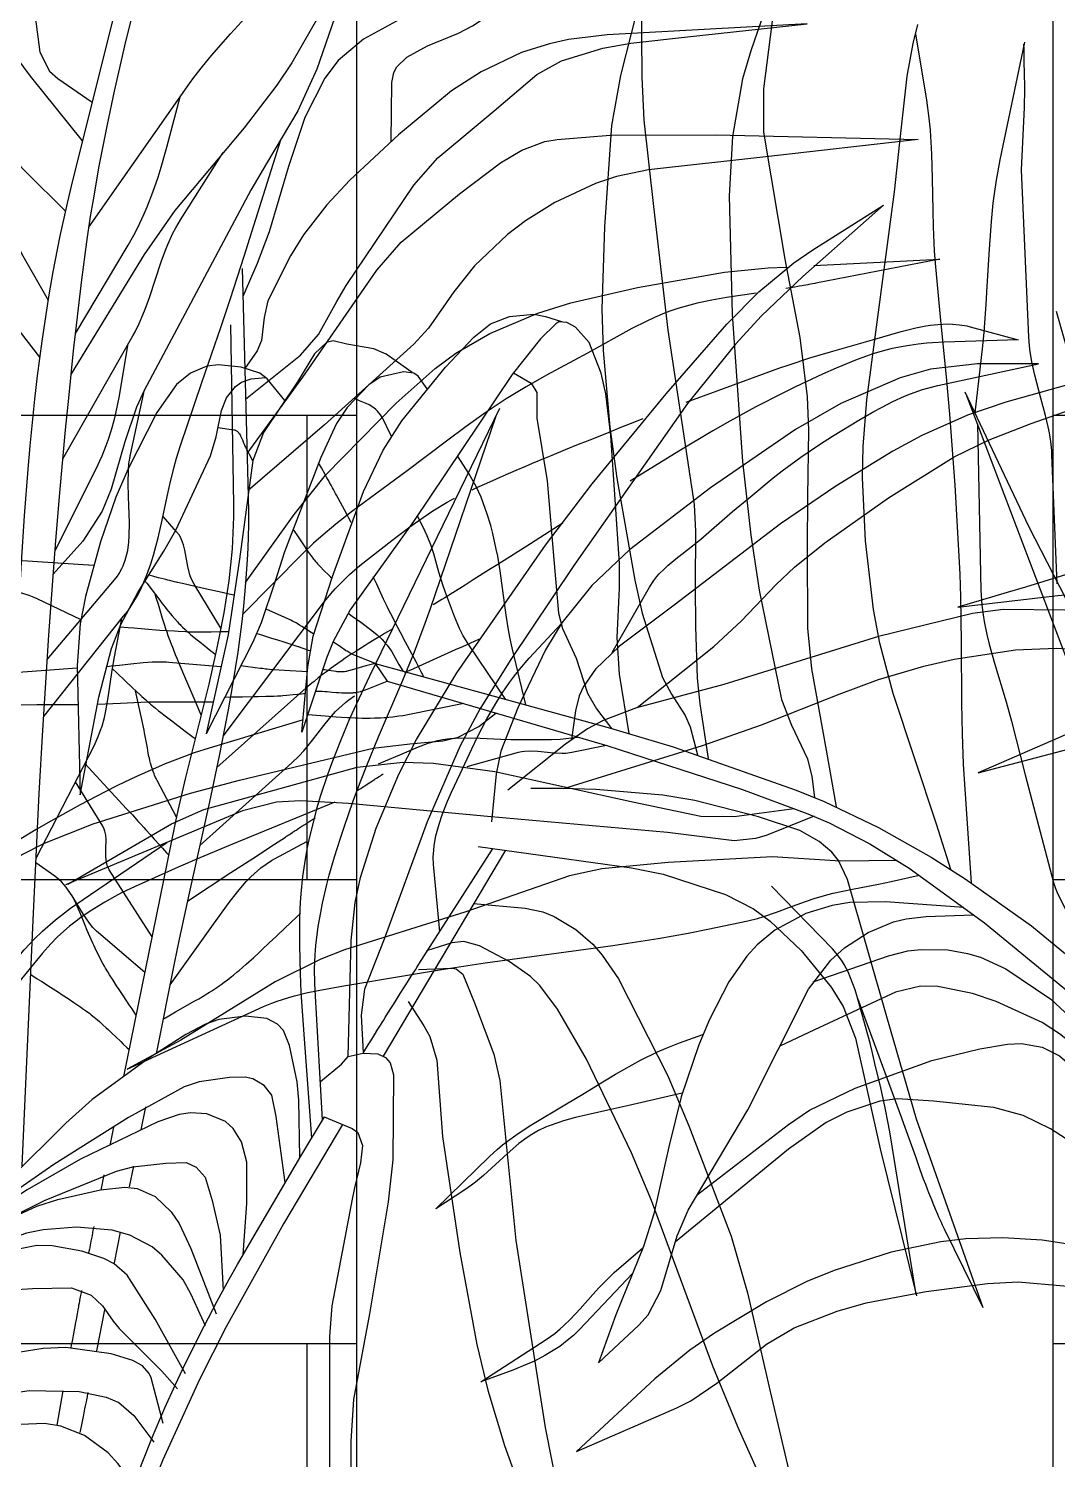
# Model space of a CAD drawing. Header units: metres. Extents: x -28 to 260, y 30 to 125.
# Drawn here: x 237.61 to 238.053, y 113.95 to 114.567 of the extents above; entities that cross this region are included whole.
import ezdxf

# ---------------------------------------------------------------- set-up
doc = ezdxf.new("R2010")
doc.units = ezdxf.units.M
doc.header["$LTSCALE"] = 0.01
doc.header["$MEASUREMENT"] = 0
for name, color, linetype in [('0.1', 2, 'Continuous'), ('0.10', 2, 'Continuous'), ('0.45', 4, 'Continuous')]:
    doc.layers.add(name, color=color, linetype=linetype)

# ---------------------------------------------------------------- blocks, each defined once
blk = doc.blocks.new('palmita')
at = {"color": 1, "linetype": 'Continuous'}
blk.add_line((612.41, 1177.99), (607.34, 1170.36), dxfattribs=at)
for points in [[(136.06, 1726.6), (123.33, 1674.55), (115.14, 1647.1), (102.12, 1611.11), (95.91, 1593.02), (74.37, 1522.3), (63.6, 1472.21), (59.56, 1441.4), (55.33, 1433.12), (51.84, 1429.97), (36.95, 1419.86)], [(-184.16, 1678.38), (-126.38, 1602.75), (-120.87, 1594.57), (-112.3, 1576.82), (-99.49, 1538.78), (-92.11, 1520.24), (-64.56, 1463.99), (-49.02, 1436.75), (-42.6, 1427.09), (-28.39, 1408.77), (1.42, 1373.2), (14.63, 1354.25), (46.07, 1302.71)], [(41.14, 1403.09), (63.6, 1431.06), (94.93, 1473.29), (97.36, 1477.55), (100.61, 1486.83), (105.03, 1506.39), (108.64, 1515.53), (138.02, 1562.67), (145.31, 1578.17), (154.76, 1599.03), (160.54, 1608.84), (198.74, 1665.22)], [(195.53, 1606.06), (179.15, 1577.5), (153.69, 1527.41), (131.16, 1496.96), (124.74, 1482.82), (117.72, 1463.18), (113.54, 1453.74), (105.1, 1440.65), (92.85, 1423.66), (88.08, 1414.46), (78.28, 1381.06), (71.68, 1363.11), (67.51, 1354.54), (56.03, 1334.46)], [(38.4, 1365.99), (-4.95, 1427.91), (-6.73, 1430.39), (-10.46, 1435.25), (-14.38, 1439.98), (-22.56, 1449.2), (-33.65, 1461.35), (-39.02, 1467.53), (-44.13, 1473.87), (-46.55, 1477.12), (-49.6, 1481.57), (-51.04, 1483.84), (-53.09, 1487.33), (-55.88, 1492.74), (-90.03, 1565.34)], [(2.64, 1557.53), (46, 1383.59), (47.77, 1376.26), (51.02, 1361.52), (53.91, 1346.71), (55.64, 1336.8), (56.72, 1330.17), (58.69, 1316.89), (60.65, 1301.9), (61.81, 1291.88), (63.85, 1271.8), (64.73, 1261.74), (66.3, 1241.6), (67.63, 1221.44), (69.92, 1181.17), (73.56, 1111.88), (75.28, 1077.23), (77.68, 1025.26), (79.78, 973.27), (80.7, 947.27)], [(67.15, 961.45), (62.44, 1067.36), (60.72, 1103.75), (59.78, 1121.94), (58.26, 1149.22), (55.67, 1190.12), (53.71, 1217.37), (52.65, 1230.99), (50.95, 1251.42), (48.48, 1278.64), (47.14, 1292.25), (45.01, 1312.66), (41.51, 1343.26), (39.34, 1359.62), (37.69, 1370.5), (36.51, 1377.74), (33.96, 1392.18), (31.88, 1402.98), (30.43, 1410.16), (27.38, 1424.5), (22.45, 1445.94), (18.97, 1460.18)], [(-233.55, 1500.57), (-187.65, 1491.18), (-170.79, 1486.38), (-138.01, 1473.33), (-98.88, 1457.26), (-79.93, 1447.02), (-69.02, 1437.8), (-63.26, 1430.23), (-54.64, 1413.2), (-47.58, 1392.17), (-39.21, 1363.98), (-34.03, 1350.25), (-27.95, 1336.12)], [(-91.78, 1402.9), (-92.11, 1428.23), (-92.95, 1432.54), (-94.29, 1435.02), (-98.49, 1439.18), (-107.4, 1444.04), (-120.82, 1449.58), (-126.77, 1452.66), (-156.66, 1472.4), (-172.67, 1479.9), (-233.55, 1500.57)], [(-82.8, 1500.61), (-59.79, 1434), (-51.64, 1416.07), (-38.01, 1393.38), (-31.39, 1381.94), (14.63, 1295.51), (17.9, 1288.43), (22.89, 1273.41), (28.87, 1253.11), (32.74, 1243.52), (41.07, 1230.68), (53.78, 1216.39)], [(413.69, 1116.1), (418.11, 1140.55), (424.36, 1175.64), (426.06, 1193.11), (426.23, 1228.26), (426.1, 1249.78), (425.71, 1278.46), (426.23, 1292.8), (429.43, 1318.38), (435.88, 1352.22), (438.73, 1369.23), (445, 1406.83), (444.97, 1425.62), (438.42, 1477.32)], [(438.1, 1478.24), (450.6, 1441.91), (454.17, 1429.82), (458.53, 1404.97), (460.03, 1379.53), (458.72, 1328.51), (454.24, 1265.01), (450.6, 1233.28), (447.07, 1209.49), (437.48, 1162.48), (433.16, 1151.34), (426.28, 1136.89), (424.36, 1129.27), (423.24, 1120.2)], [(497.44, 1468.22), (506.81, 1431.26), (510.69, 1409.8), (513.68, 1366.1), (514.77, 1330.59), (514.31, 1312.84), (511.44, 1279.71), (508.4, 1257.73), (500.57, 1213.85), (497.38, 1199.63), (488.7, 1171.88), (484.82, 1164.7), (478.86, 1155.55), (476.83, 1150.58), (473.55, 1138.53)], [(468.87, 1136.95), (472.46, 1160.6), (473.59, 1171.62), (474.33, 1193.81), (474.43, 1211.35), (474.31, 1234.76), (474.96, 1246.43), (486.2, 1321.62), (492.45, 1374.87), (496.53, 1412), (497.44, 1430.63), (497.74, 1467.04)], [(-29.1, 1291.89), (-52.77, 1310.79), (-60.55, 1319.69), (-68.36, 1333.9), (-72.44, 1340.85), (-101.48, 1384.07), (-111.84, 1395.78), (-136.13, 1416.02), (-154.58, 1431.7), (-165.17, 1437.62), (-183.01, 1443.04), (-195.1, 1445.18), (-219.5, 1447.96), (-271.02, 1453.6)], [(-271.02, 1453.6), (-184.84, 1448.9), (-168.23, 1446.88), (-160.05, 1445.02), (-147.99, 1441.17), (-130.51, 1432.93), (-117.8, 1424.66), (-94.92, 1405.68), (-73.93, 1386.15), (-64.01, 1375.62), (-54.07, 1362.71), (-48.4, 1353.54), (-38.72, 1334.28), (-37.09, 1327.02), (-35.97, 1317.05), (-34.03, 1312.67), (-28.76, 1305.11)], [(379.69, 1449.22), (375.01, 1420.67), (373.96, 1412.94), (373.45, 1407.77), (372.81, 1397.39), (372.5, 1386.97), (372.27, 1373.05), (372.11, 1366.1), (371.65, 1355.69), (371.27, 1350.5), (369.2, 1328.78), (366.29, 1299.83), (365.02, 1285.34), (362.79, 1254.73), (361.85, 1239.41), (360.65, 1216.42), (360.29, 1206.61), (360, 1186.97), (359.88, 1160.78), (359.66, 1147.69), (359.16, 1134.62), (358.77, 1128.08), (355.74, 1083.45)], [(364.47, 1089.19), (370.64, 1108.66), (389.38, 1165.05), (395.11, 1186.64), (397.84, 1201.27), (401.25, 1230.83), (402.49, 1257.87), (402.29, 1271.41), (400.62, 1291.61), (388.76, 1381.2), (386.49, 1402.58), (383.28, 1431.05), (380.64, 1445.1), (378.76, 1453.25)], [(334.04, 1390.66), (332.79, 1417.54), (332.74, 1418.54), (332.68, 1420.56), (332.64, 1422.58), (332.63, 1423.92), (332.64, 1426.61), (332.65, 1427.96), (332.69, 1430.65), (332.89, 1438.72), (332.96, 1442.76), (332.99, 1444.78)], [(332.79, 1445.73), (343.41, 1394.98), (345.01, 1386.19), (345.86, 1380.29), (346.34, 1376.35), (347.13, 1368.44), (348.01, 1356.53), (348.91, 1340.6), (349.39, 1332.64), (350.3, 1320.72), (350.9, 1314.79), (354.12, 1285.96)], [(44.2, 1320.11), (21.49, 1358.17), (19, 1362.56), (17.45, 1365.55), (14.58, 1371.65), (13.26, 1374.75), (10.82, 1381.06), (8.62, 1387.45), (7.28, 1391.75), (4.84, 1400.41), (-0.9, 1422.12)], [(88.3, 1414.99), (86.62, 1413.12), (83.29, 1409.35), (81.09, 1406.82), (78.14, 1403.46), (76.67, 1401.78), (74.44, 1399.27), (73.32, 1398.02), (71.06, 1395.55), (69.92, 1394.32), (68.19, 1392.5), (66.44, 1390.69), (65.55, 1389.8), (48.57, 1372.8)], [(-29.71, 1268.47), (-53.7, 1301.39), (-85.55, 1347.43), (-96.1, 1359.52), (-121.15, 1380.31), (-138.82, 1393.66), (-148.13, 1399.11), (-158.05, 1402.82), (-163.3, 1403.8), (-186.09, 1405.62), (-231.68, 1405.68), (-318.79, 1403.8)], [(-318.79, 1403.8), (-253.22, 1396.29), (-202.64, 1390.65), (-188.79, 1387.83), (-179.82, 1384.78), (-162.36, 1376.56), (-149.7, 1368.7), (-141.94, 1362.77), (-127.7, 1349.31), (-118.84, 1338.02), (-107.85, 1322.47), (-101.48, 1315.49), (-63.07, 1280.72), (-30.12, 1252.53)], [(57.91, 1155.07), (23.45, 1198.27), (21.72, 1200.55), (20.64, 1202.11), (18.63, 1205.32), (17.7, 1206.96), (15.98, 1210.32), (14.43, 1213.77), (13.48, 1216.12), (11.76, 1220.91), (10.61, 1224.58), (8.59, 1232.07), (6.83, 1239.7), (4.64, 1249.96), (3.52, 1255.08), (1.69, 1262.68), (0.67, 1266.42), (-1.04, 1271.94), (-10.29, 1299.08), (-18.52, 1323.19), (-22.56, 1335.28), (-28.45, 1353.46), (-44.26, 1403.53)], [(49.64, 1266.2), (19.53, 1319.08), (18.56, 1320.84), (16.79, 1324.43), (15.19, 1328.11), (14.2, 1330.6), (12.37, 1335.65), (7.28, 1351), (5.43, 1356.03), (4.42, 1358.51), (2.22, 1363.36), (0.99, 1365.73), (-1.04, 1369.18), (-19.39, 1398.16)], [(318.66, 1212.26), (320.92, 1267.86), (321.03, 1269.77), (321.42, 1273.57), (322.02, 1277.35), (322.5, 1279.85), (323.66, 1284.84), (325.64, 1292.3), (328.3, 1302.25), (329.43, 1307.24), (330.31, 1312.27), (330.63, 1314.79), (330.91, 1318.61), (334.04, 1390.66)], [(-73.19, 1008.65), (-74.61, 1058.5), (-76.27, 1074.88), (-78.55, 1085.65), (-85.26, 1106.92), (-95.15, 1130.25), (-102.73, 1145.12), (-120.04, 1173.86), (-158.24, 1228.86), (-178.36, 1255.36), (-210.21, 1294.2), (-236.33, 1324.16), (-250.23, 1338.12), (-265.29, 1350.63), (-273.39, 1356.15), (-303.92, 1375.38)], [(-303.92, 1375.38), (-269.13, 1344.76), (-251.31, 1327.71), (-240.15, 1315.59), (-219.44, 1289.93), (-170.45, 1220.14), (-143.05, 1179.16), (-129.98, 1158.19), (-121.46, 1142.51), (-107.26, 1109.77), (-88.81, 1059.21), (-80.32, 1037.61), (-78.87, 1026.46), (-79.76, 1010.13)], [(59.63, 1309.95), (81.22, 1337.84), (81.56, 1338.27), (82.24, 1339.1), (82.95, 1339.92), (83.43, 1340.45), (84.41, 1341.5), (85.92, 1343.06), (87.92, 1345.13), (88.91, 1346.19), (89.87, 1347.26), (90.33, 1347.81), (91.02, 1348.65), (97.93, 1357.41)], [(-273.82, 1349.37), (-328.16, 1352.13)], [(-328.16, 1352.13), (-274.77, 1341.79), (-274.29, 1341.7), (-273.33, 1341.52), (-272.36, 1341.34), (-271.72, 1341.22), (-271.29, 1341.15), (-270.44, 1340.99), (-269.48, 1340.83), (-268.83, 1340.71), (-267.55, 1340.49), (-266.9, 1340.38), (-265.62, 1340.17), (-261.76, 1339.53)], [(-29.09, 1212.8), (-49.96, 1242.2), (-63.46, 1259.08), (-93.98, 1290.12), (-110.69, 1305.04), (-119.65, 1311.66), (-134.26, 1320.18), (-155.01, 1328.85), (-169.12, 1333.3), (-197.96, 1339.91), (-235.33, 1346.53), (-254.16, 1348.37), (-261.74, 1348.75)], [(-27.64, 1348.08), (-30.18, 1250.19), (-30.28, 1242.67), (-30.26, 1237.66), (-29.99, 1227.65), (-29.75, 1222.65), (-29.08, 1212.66), (-28.16, 1202.69), (-27.42, 1196.05), (-25.68, 1182.78), (-23.33, 1167.88), (-21.58, 1157.96), (-17.72, 1138.15), (-13.51, 1118.38), (-4.73, 1078.9), (-0.5, 1059.19), (1.51, 1049.34), (9.38, 1009.78)], [(-249.02, 1337.56), (-236.27, 1335.58), (-229.92, 1334.47), (-223.59, 1333.15), (-220.44, 1332.4), (-215.23, 1330.89), (-211.84, 1329.71), (-209.6, 1328.85), (-205.18, 1326.99), (-201.91, 1325.47), (-195.46, 1322.22), (-176.41, 1311.73), (-158.64, 1302.16), (-149.87, 1297.21), (-141.28, 1291.96), (-137.07, 1289.18), (-132.7, 1286.17), (-124.07, 1280.03), (-115.55, 1273.77), (-98.67, 1260.99), (-88.4, 1253.37), (-74.67, 1243.25), (-67.95, 1238.01), (-61.44, 1232.56), (-58.29, 1229.72), (-53.7, 1225.29), (-27.77, 1199.06)], [(319.05, 1329.82), (291.56, 1232.71), (289.75, 1226.66), (288.45, 1222.66), (285.66, 1214.72), (281.12, 1202.92), (271.57, 1179.46), (262.43, 1155.84), (259.13, 1148.09), (257.35, 1144.29), (254.82, 1139.31), (253.47, 1136.88), (251.34, 1133.29), (247.84, 1128.08), (237.44, 1113.76)], [(643.99, 1148.32), (641.49, 1176.51), (639.13, 1189.67), (630.87, 1215.36), (617.52, 1252.12), (609, 1269.86), (601.03, 1282.49), (582.14, 1305.58), (569.9, 1318.55), (562.78, 1324.37), (554.66, 1327.5), (544.15, 1328.4), (539.04, 1327.5), (532.16, 1325.3)], [(-197.74, 1159), (-230.79, 1185.25), (-242.72, 1196.25), (-257.67, 1212), (-265.58, 1219.43), (-278.62, 1229.98), (-306.05, 1249.34), (-334.36, 1267.02), (-349.36, 1274.26), (-367.43, 1281.4), (-404.02, 1294.2), (-452.3, 1309.87), (-479.1, 1319.08), (-492.77, 1322.68), (-506.96, 1325.53)], [(-506.96, 1325.53), (-477.86, 1324.82), (-472.61, 1324.33), (-462.42, 1321.63), (-442.54, 1313.27), (-432.42, 1309.87), (-389.82, 1299.9), (-356.54, 1290.57), (-340.13, 1284.94), (-320.45, 1276.25), (-307.86, 1269.41), (-283.33, 1254.32), (-259.46, 1238.15), (-213.76, 1203.05), (-190.16, 1185.39), (-179.81, 1175.51), (-174.67, 1168.08), (-172.83, 1164.03), (-171.16, 1157.48), (-169.48, 1145.22)], [(-218.88, 1290.53), (-232.18, 1295.46), (-258.84, 1305.15), (-263.25, 1306.7), (-272.12, 1309.6), (-281.06, 1312.28), (-299.12, 1317.37), (-311.55, 1320.94), (-317.86, 1322.53), (-322.07, 1323.37), (-324.18, 1323.7), (-327.33, 1324.06), (-331.5, 1324.25), (-333.58, 1324.2), (-336.68, 1323.92), (-339.75, 1323.38), (-341.27, 1323), (-361.88, 1317.37)], [(-22.57, 1323.93), (-23.84, 1246.38), (-23.86, 1241.17), (-23.79, 1237.7), (-23.48, 1230.78), (-23.25, 1227.32), (-22.62, 1220.43), (-21.81, 1213.54), (-21.17, 1208.96), (-19.69, 1199.82), (-17.74, 1189.55), (-16.3, 1182.72), (-13.17, 1169.08), (-3.06, 1128.24), (0.07, 1114.63), (1.51, 1107.82), (23.5, 999.94)], [(503.07, 1147.78), (507.19, 1173.38), (508.19, 1189.16), (507.26, 1210.4), (507.19, 1220.99), (510.94, 1276.13), (513.06, 1294.12), (515.09, 1302.99), (520.31, 1316.22), (526.2, 1322.9), (529.9, 1324.91), (533.29, 1325.14), (534.67, 1324.37), (541.22, 1317.89), (553.41, 1302.44), (595.89, 1239.16), (623.24, 1201.03), (630.57, 1187.47), (633.37, 1180.27), (643.99, 1148.32)], [(-361.88, 1317.37), (-330.03, 1316.43), (-325.01, 1316.18), (-322.5, 1315.98), (-318.75, 1315.58), (-313.15, 1314.74), (-307.59, 1313.62), (-304.83, 1312.94), (-299.34, 1311.35), (-296.62, 1310.44), (-292.56, 1308.91), (-283.54, 1305.15), (-277.61, 1302.55), (-265.95, 1297.13), (-260.21, 1294.31), (-248.88, 1288.48), (-237.72, 1282.38), (-230.35, 1278.17), (-215.75, 1269.45), (-194.71, 1256.52)], [(52.99, 1226.69), (35.2, 1262.12), (33.66, 1265.32), (32.7, 1267.49), (30.93, 1271.91), (30.12, 1274.15), (28.65, 1278.68), (27.38, 1283.27), (26.64, 1286.35), (25.41, 1292.56), (21.46, 1315.69)], [(596.5, 1303.37), (607.76, 1311.21), (612.99, 1313.56), (624.62, 1315.6), (630.56, 1316.94), (633.37, 1316.22), (638.57, 1311.38), (645.86, 1299.31), (660.64, 1277.46), (665.22, 1265.48), (670.84, 1222.87), (675.84, 1190.3), (685.21, 1147.69)], [(-186.98, 1182.7), (-203.11, 1210.89), (-204.93, 1213.68), (-206.3, 1215.42), (-207.27, 1216.53), (-209.34, 1218.65), (-210.99, 1220.17), (-214.45, 1223.08), (-221.63, 1228.67), (-225.12, 1231.54), (-238.87, 1243.39), (-245.81, 1249.24), (-256.35, 1257.88), (-260.25, 1260.94), (-268.21, 1266.8), (-276.37, 1272.36), (-281.92, 1275.93), (-293.27, 1282.81), (-299.73, 1286.5), (-302.99, 1288.28), (-307.94, 1290.8), (-312.98, 1293.1), (-315.53, 1294.14), (-320.71, 1295.99), (-323.34, 1296.77), (-327.35, 1297.76), (-370.65, 1307.02)], [(-370.65, 1307.02), (-344.39, 1307.02), (-324.18, 1304.76), (-311.01, 1301.08), (-285.46, 1289.93), (-265.91, 1278.72), (-229.38, 1253.61), (-194.47, 1226.86), (-178.26, 1211.6), (-165.32, 1195.43), (-158.22, 1183.77), (-146.31, 1158.9), (-139.04, 1140.14), (-137.08, 1130.42), (-134.95, 1109.77)], [(552.92, 1303.16), (545.29, 1298.68), (542.88, 1294.76), (542.79, 1283.65), (538.42, 1256.71), (535.3, 1220.99), (533.42, 1199.69), (531.74, 1193.02), (525.93, 1180.27), (520.94, 1165.17), (517.18, 1158.34), (510.67, 1149.92)], [(590.09, 1296.32), (594.01, 1301.82), (595.74, 1303.11), (600.26, 1303.69), (610.36, 1301.29), (615.25, 1298.06), (624.55, 1288.24), (629.06, 1281.41), (635.87, 1266.73), (651.48, 1226.01), (655.76, 1212.92), (661.53, 1195.52), (665.22, 1187.16), (685.21, 1147.69)], [(651.35, 1291.32), (658.98, 1300.56), (662.19, 1303.07), (670.22, 1305.58), (680.01, 1306.68), (685, 1306.08), (692.08, 1303.07), (697.98, 1298.15), (706.45, 1286.15), (718.85, 1261.89), (724.18, 1249.58), (730.81, 1230.39), (737.21, 1206.87), (739.53, 1195.05), (740.8, 1177.14), (739.56, 1121.38)], [(739.56, 1121.38), (731.44, 1163.36), (726, 1184.46), (722.07, 1194.68), (714.68, 1208.58), (703.49, 1226.3), (698.33, 1235.4), (683.34, 1267.36), (680.96, 1275.58), (678.67, 1286.93), (676.47, 1292.42), (672.58, 1297.36), (670.08, 1299.16), (665.85, 1300.56), (659.58, 1301.22)], [(56.37, 1179.65), (27.36, 1213.99), (26.14, 1215.56), (25.42, 1216.65), (24.17, 1218.91), (23.64, 1220.08), (22.75, 1222.49), (22.07, 1224.99), (21.72, 1226.7), (21.24, 1230.21), (21.04, 1232.92), (20.97, 1238.49), (21.43, 1249.92), (21.58, 1255.64), (21.43, 1261.25), (21.17, 1263.99), (20.51, 1268.01), (14.44, 1295.87)], [(82.35, 892.16), (98.85, 911.86), (107.75, 920.92), (120.79, 931.86), (127.25, 937.39), (175.23, 980.61), (186.35, 991.65), (205.81, 1016.16), (222.65, 1042.93), (243.23, 1080.08), (253.57, 1098.48), (306.74, 1190), (330.94, 1236.97), (358.35, 1294.92)], [(357.98, 1294.12), (303.52, 1150.54), (296.43, 1133.11), (280.13, 1099.3), (261.65, 1066.5), (221.26, 1002.22), (196.45, 964.54), (182.49, 947.17), (166.55, 932.04), (157.61, 925.61), (92, 883.37)], [(605.49, 1275.88), (606.19, 1277.19), (607.43, 1279.89), (609.14, 1283.46), (610.17, 1285.14), (611.41, 1286.69), (612.13, 1287.41), (613.05, 1288.15), (615.02, 1289.35), (616.41, 1290), (619.26, 1291.15), (621.36, 1292.1)], [(-126.67, 1252.81), (-128.76, 1253.77), (-132.96, 1255.67), (-137.16, 1257.54), (-139.97, 1258.77), (-145.6, 1261.21), (-149.83, 1263.02), (-152.66, 1264.21), (-158.32, 1266.58), (-161.16, 1267.75), (-166.83, 1270.08), (-172.52, 1272.39), (-176.31, 1273.92), (-183.91, 1276.97), (-191.19, 1279.87), (-194.83, 1281.31), (-200.31, 1283.46)], [(-138.5, 1287.79), (-82.42, 1172.43), (-76.65, 1160.23), (-73.88, 1154.04), (-69.91, 1144.64), (-66.2, 1135.13), (-64.46, 1130.34), (-61.26, 1120.67), (-59.81, 1115.8), (-57.84, 1108.46), (-56.3, 1101.89), (-55.62, 1098.59), (-54.71, 1093.63), (-53.61, 1086.15), (-52.85, 1078.65), (-52.6, 1074.88), (-52.34, 1068.79), (-52.25, 1064.73), (-52.23, 1056.61), (-52.54, 1044.41), (-52.94, 1036.28), (-54.02, 1020.05), (-57.49, 973.39)], [(-62.25, 981.34), (-58.99, 1037.14), (-58.85, 1040.2), (-58.81, 1046.31), (-59.07, 1052.41), (-59.4, 1056.47), (-60.4, 1064.58), (-61.42, 1070.63), (-62.22, 1074.66), (-64.07, 1082.69), (-65.12, 1086.69), (-67.39, 1094.67), (-69.89, 1102.6), (-71.64, 1107.86), (-75.32, 1118.32), (-78.85, 1127.76), (-81.31, 1133.99), (-86.39, 1146.31), (-96.76, 1170.74), (-101.77, 1182.99), (-106.48, 1195.37), (-108.68, 1201.63), (-136.96, 1284.62)], [(353.06, 1281.17), (351.53, 1209.53), (351.45, 1207.39), (351.12, 1203.13), (350.59, 1198.9), (350.13, 1196.09), (348.99, 1190.5), (347.99, 1186.33), (345.69, 1178.02), (340.69, 1161.45), (338.41, 1153.14), (332.47, 1129.92), (320.3, 1083.6), (319.43, 1081), (318.71, 1079.29), (317.04, 1075.91), (314.74, 1071.43), (313.72, 1069.18), (312.89, 1066.91), (312.57, 1065.76), (312.16, 1063.44), (312.08, 1062.27), (312.17, 1060.48), (313.23, 1051.7)], [(680.24, 1279.68), (673.34, 1278.63), (673.02, 1278.57), (672.82, 1278.51), (672.69, 1278.46), (672.44, 1278.34), (672.25, 1278.25), (672.14, 1278.17), (671.91, 1278.01), (671.81, 1277.92), (671.6, 1277.74), (671.4, 1277.53), (671.28, 1277.38), (671.04, 1277.07), (670.92, 1276.89), (670.67, 1276.5), (670.45, 1276.08), (670.31, 1275.79), (670.04, 1275.19), (669.66, 1274.26), (669.18, 1273), (668.94, 1272.39), (668.68, 1271.8), (668.55, 1271.52), (668.35, 1271.12), (665.25, 1265.36)], [(547.55, 1160.1), (553.41, 1184.66), (554.43, 1189.34), (555.01, 1192.48), (556.01, 1198.78), (558.59, 1217.8), (559.65, 1224.12), (560.28, 1227.26), (561.83, 1233.98), (562.7, 1237.33), (564.18, 1242.31), (565.89, 1247.19), (566.84, 1249.58), (568.99, 1254.26), (570.18, 1256.53), (572.15, 1259.84), (577.04, 1267.49)], [(622.84, 1238.73), (623.8, 1240.52), (624.44, 1241.72), (625.72, 1244.1), (627.42, 1247.29), (628.27, 1248.88), (629.12, 1250.47), (629.55, 1251.26), (630.41, 1252.85), (630.84, 1253.64), (631.49, 1254.83), (632.08, 1255.89), (632.47, 1256.59), (632.73, 1257.06), (633.25, 1258), (634.04, 1259.41), (635.63, 1262.22), (636.42, 1263.63), (636.81, 1264.34)], [(-19.43, 1146.68), (-63.07, 1204.62), (-65.79, 1208.01), (-67.71, 1210.17), (-71.77, 1214.31), (-73.89, 1216.29), (-78.28, 1220.11), (-82.82, 1223.79), (-92.11, 1230.93), (-99.85, 1236.76), (-103.75, 1239.6), (-109.72, 1243.67), (-115.88, 1247.42), (-119.05, 1249.15)], [(-18.45, 1193.13), (-6.87, 1212.14), (-5.7, 1214.5), (-5.11, 1216.17), (-4.26, 1219.67), (-2.94, 1226.84), (-2.33, 1229.12), (-1.96, 1230.23), (-1.01, 1232.32), (-0.43, 1233.31), (0.63, 1234.69), (6.48, 1241.32)], [(556.32, 1162.52), (572.15, 1185.91), (573.61, 1188.22), (574.51, 1189.81), (576.14, 1193.07), (578.29, 1198.13), (582.14, 1208.46), (583.18, 1211.37), (584.97, 1217.29), (587.23, 1225.21), (588.52, 1229.11), (590.02, 1232.92), (590.89, 1234.78), (594.26, 1241.62)], [(-165.86, 1238.49), (-151.78, 1229.56), (-144.74, 1225.09), (-137.71, 1220.63), (-134.19, 1218.4), (-127.14, 1213.94), (-123.62, 1211.72), (-118.34, 1208.38), (-118.03, 1208.19), (-117.41, 1207.8), (-116.79, 1207.41), (-116.38, 1207.15), (-115.55, 1206.64), (-114.93, 1206.26), (-113.68, 1205.5), (-112.43, 1204.74), (-109.94, 1203.23)], [(647.87, 1235.77), (647.21, 1234.81), (645.92, 1232.88), (643.36, 1229.01), (642.06, 1227.09), (641.18, 1225.83), (640.73, 1225.2), (640.04, 1224.26), (638.99, 1222.87), (638.72, 1222.54), (638.19, 1221.89), (637.63, 1221.25), (637.25, 1220.83), (636.49, 1220.01), (635.9, 1219.4), (634.7, 1218.2), (632.29, 1215.82), (631.11, 1214.61)], [(733.74, 1220.2), (775.66, 1222.87), (780.72, 1223.1), (784.09, 1223.17), (790.85, 1223.1), (800.98, 1222.69), (814.5, 1221.93), (821.26, 1221.62), (830.46, 1221.52), (842.76, 1221.53), (848.89, 1221.27), (852.95, 1220.9), (854.97, 1220.64), (857.99, 1220.14), (862.49, 1219.12), (874.44, 1215.68), (890.2, 1210.84), (898.09, 1208.46), (919.33, 1202.2)], [(591.49, 1172.22), (592.61, 1174.34), (594.85, 1178.59), (599.36, 1187.07), (601.6, 1191.32), (603.81, 1195.58), (604.9, 1197.72), (606.51, 1200.95), (607.28, 1202.53), (608.81, 1205.72), (611.81, 1212.11), (613.32, 1215.31)], [(672.97, 1207.26), (678.44, 1208.5), (685.73, 1210.15), (689.38, 1210.98), (693.02, 1211.81), (694.85, 1212.23), (697.58, 1212.85), (698.04, 1212.96), (698.35, 1213.03), (698.97, 1213.17), (699.89, 1213.4), (700.51, 1213.55), (700.92, 1213.65), (701.74, 1213.85), (702.67, 1214.08), (703.28, 1214.24), (704.51, 1214.55), (705.74, 1214.87), (707.38, 1215.29), (708.2, 1215.5), (709.43, 1215.81), (710.04, 1215.96)], [(14.43, 1213.76), (13.34, 1212.38), (12.63, 1211.46), (11.21, 1209.6), (9.8, 1207.73), (7.93, 1205.24), (6.98, 1204), (5.55, 1202.15), (4.83, 1201.23), (3.36, 1199.41), (2.61, 1198.51), (1.46, 1197.18), (0.29, 1195.87), (-0.31, 1195.23), (-0.84, 1194.67), (-1.2, 1194.3), (-1.93, 1193.58), (-3.04, 1192.52), (-3.8, 1191.84), (-4.31, 1191.38), (-5.34, 1190.49), (-6.13, 1189.83), (-7.71, 1188.54), (-9.32, 1187.26), (-11.46, 1185.57), (-12.53, 1184.72), (-14.13, 1183.44), (-14.92, 1182.79), (-16.1, 1181.81)], [(919.33, 1202.2), (876.23, 1207.21), (869.88, 1207.81), (865.63, 1208.08), (857.13, 1208.35), (844.34, 1208.29), (827.28, 1207.91), (818.76, 1207.84), (814.24, 1207.95), (811.2, 1208.12), (805.07, 1208.62), (792.74, 1209.8), (786.6, 1210.23), (780.52, 1210.38), (777.52, 1210.31), (773.55, 1210.03), (771.59, 1209.8), (768.68, 1209.33), (764.4, 1208.31), (761.6, 1207.39), (760.22, 1206.86), (758.17, 1205.96), (739.22, 1196.94)], [(-9.89, 1155.72), (-8.9, 1158.08), (-6.89, 1162.81), (-2.85, 1172.25), (-0.86, 1176.98), (0.45, 1180.15), (1.09, 1181.73), (2.04, 1184.12), (2.98, 1186.51), (3.44, 1187.71), (3.71, 1188.44), (4.24, 1189.91), (4.76, 1191.38), (5.09, 1192.37), (5.73, 1194.35), (6.66, 1197.33), (8.46, 1203.31), (9.38, 1206.3), (9.85, 1207.79)], [(-537.49, 1138.25), (-505.55, 1158.9), (-483.48, 1171.29), (-468.07, 1178.25), (-435.97, 1190.24), (-418.15, 1195.4), (-406.18, 1197.89), (-382.01, 1200.92), (-355.43, 1201.26), (-342.26, 1199.49), (-301.79, 1189.52), (-235.06, 1168.87), (-197.43, 1158.9), (-183.12, 1153.34), (-176.34, 1149.73), (-166.9, 1143.24), (-142.05, 1123.3)], [(61.2, 1094.09), (36.18, 1142.48), (34.37, 1146.44), (33.37, 1149.15), (32.78, 1150.99), (31.76, 1154.72), (31.12, 1157.57), (30.07, 1163.35), (28.34, 1175.02), (27.36, 1180.79), (24.21, 1197.31)], [(624.1, 1199.65), (622.32, 1198.29), (618.68, 1195.7), (613.85, 1192.21), (611.55, 1190.33), (609.39, 1188.27), (608.38, 1187.16), (607.34, 1185.89), (605.49, 1183.19), (602.24, 1177.54), (600.58, 1174.73)], [(638.89, 1190.6), (639.99, 1191.27), (640.72, 1191.73), (642.17, 1192.67), (644.1, 1193.92), (645.08, 1194.52), (646.06, 1195.11), (646.56, 1195.39), (647.57, 1195.94), (648.08, 1196.19), (648.86, 1196.56), (659.42, 1201.34)], [(-112.75, 1062.5), (-110.1, 1089.83), (-109.99, 1091.38), (-109.93, 1094.47), (-110.11, 1097.54), (-110.35, 1099.58), (-111.08, 1103.63), (-111.83, 1106.65), (-112.41, 1108.66), (-113.75, 1112.66), (-116.11, 1118.61), (-117.84, 1122.56), (-121.46, 1130.42), (-126.48, 1141.11), (-129.04, 1146.35), (-133.04, 1154.04), (-137.3, 1161.48), (-139.57, 1165.09), (-142.76, 1169.78), (-144.44, 1172.07), (-147.06, 1175.42), (-151.28, 1180.27), (-165.16, 1195.2)], [(-92.52, 1192.93), (-88.95, 1190.81), (-87.17, 1189.75), (-84.5, 1188.13), (-81.85, 1186.5), (-80.53, 1185.68), (-77.89, 1184.01), (-76.58, 1183.17), (-74.62, 1181.89), (-72.03, 1180.17), (-70.74, 1179.29), (-68.82, 1177.96), (-66.92, 1176.61), (-65.98, 1175.93), (-64.31, 1174.7), (-63.48, 1174.08), (-62.24, 1173.14), (-60.4, 1171.71), (-58.58, 1170.25), (-57.68, 1169.51), (-55.9, 1168.02), (-55.02, 1167.26), (-53.7, 1166.1), (-16.67, 1133.13)], [(663.46, 1190.88), (661.49, 1190.26), (657.55, 1189.02), (654.04, 1187.92), (652.29, 1187.37), (649.67, 1186.54), (647.92, 1185.98), (647.05, 1185.7), (645.73, 1185.28), (645.54, 1185.22), (645.15, 1185.09), (644.76, 1184.96), (644.5, 1184.88), (643.99, 1184.7), (643.6, 1184.56), (642.83, 1184.29), (641.29, 1183.75), (640.51, 1183.48)], [(722.5, 1193.67), (718.9, 1193.42), (716.5, 1193.24), (711.7, 1192.87), (705.3, 1192.37), (702.1, 1192.14), (698.89, 1191.94), (697.29, 1191.84), (694.09, 1191.69), (692.49, 1191.62), (690.08, 1191.55), (688.47, 1191.52), (687.39, 1191.52), (685.23, 1191.53), (683.08, 1191.58), (678.76, 1191.7), (675.53, 1191.77)], [(-166.18, 1124.01), (-225.83, 1142.53), (-251.26, 1151.51), (-284.76, 1164.77), (-301.79, 1171.01), (-321.18, 1176.81), (-334.28, 1179.82), (-360.72, 1183.83), (-378.19, 1184.53), (-389.91, 1183.98), (-413.25, 1180.98), (-442.89, 1175.59), (-457.47, 1172.07), (-478.57, 1164.6), (-537.49, 1138.25)], [(-97.7, 1174.09), (-98.89, 1174.63), (-100.48, 1175.34), (-101.27, 1175.7), (-103.65, 1176.77), (-106.82, 1178.19), (-108.41, 1178.91), (-113.17, 1181.05), (-119.52, 1183.9), (-122.69, 1185.33), (-124.28, 1186.04), (-126.39, 1186.99), (-127.45, 1187.47), (-129.83, 1188.54)], [(612.41, 1177.99), (621.37, 1181.52), (621.75, 1181.68), (622.48, 1182.01), (623.2, 1182.37), (623.67, 1182.63), (624.6, 1183.18), (625.05, 1183.46), (625.96, 1184.06), (626.85, 1184.67), (628.04, 1185.5), (628.63, 1185.91), (629.53, 1186.52), (629.98, 1186.82), (630.66, 1187.25)], [(612.41, 1177.99), (511.02, 1150.02), (484.16, 1142), (431.17, 1123.33), (419.07, 1118.46), (395.62, 1107.33), (373.02, 1094.55), (358.35, 1085.2), (329.77, 1064.85), (301.18, 1041.3), (283.37, 1024.58), (249.92, 988.57), (216.04, 946.64), (200.43, 924.9), (178.95, 890.69), (155.38, 845.83), (144.91, 822.91), (130.78, 787.72), (120.04, 757.03), (101.63, 694.91), (98.41, 677.89), (94.73, 655.08), (91.5, 644.06), (75.2, 600.86)], [(612.41, 1177.99), (616.42, 1176.87), (621.78, 1175.38), (624.5, 1174.63), (624.88, 1174.54), (625.14, 1174.48), (625.65, 1174.4), (625.91, 1174.37), (626.43, 1174.32), (626.94, 1174.3), (627.29, 1174.3), (627.98, 1174.32), (628.77, 1174.39), (629.29, 1174.44), (630.33, 1174.59), (631.38, 1174.76), (632.78, 1174.98), (633.48, 1175.08), (634.17, 1175.16), (634.52, 1175.19), (635.04, 1175.23)], [(678.88, 1176.46), (701.33, 1178.39), (702.33, 1178.47), (703, 1178.5), (704.33, 1178.55), (705, 1178.56), (706.34, 1178.56), (707.67, 1178.53), (708.56, 1178.5), (710.35, 1178.4), (712.35, 1178.24), (713.69, 1178.12), (716.36, 1177.83), (719.03, 1177.52), (722.6, 1177.11), (724.38, 1176.92), (726.16, 1176.74), (727.06, 1176.67), (728.39, 1176.57)], [(28.25, 1175.57), (26.44, 1173.88), (22.84, 1170.48), (19.64, 1167.46), (18.03, 1165.96), (16.41, 1164.47), (15.59, 1163.73), (13.95, 1162.26), (13.12, 1161.54), (11.87, 1160.46), (11.18, 1159.88), (9.79, 1158.74), (8.39, 1157.6), (7.45, 1156.85), (5.56, 1155.37), (2.7, 1153.18), (-3.05, 1148.83), (-5.91, 1146.65), (-7.34, 1145.55)], [(641.68, 1174.38), (651.47, 1174.96), (656.35, 1175.26), (657.92, 1175.38), (658.96, 1175.47), (659.65, 1175.55), (661.03, 1175.71), (662.07, 1175.84), (664.15, 1176.12), (668.3, 1176.71), (670.38, 1176.98)], [(740.78, 1175.94), (783.78, 1172.75), (788.03, 1172.31), (790.84, 1171.88), (796.42, 1170.77), (804.72, 1168.64), (815.74, 1165.48), (821.26, 1163.98), (829.41, 1162.04), (840.3, 1159.51), (845.69, 1158.09), (851, 1156.45), (853.62, 1155.52), (857.49, 1153.96), (910.58, 1130.78)], [(0.68, 1111.77), (9.06, 1127.58), (9.43, 1128.32), (9.67, 1128.81), (10.11, 1129.82), (10.32, 1130.32), (10.72, 1131.35), (11.08, 1132.38), (11.3, 1133.08), (11.44, 1133.55), (11.71, 1134.49), (11.86, 1135.02), (12.13, 1136.09), (12.38, 1137.17), (12.54, 1137.9), (12.84, 1139.35), (13.25, 1141.54), (13.77, 1144.47), (14.04, 1145.93), (14.45, 1148.11), (14.68, 1149.19), (18.31, 1166.22)], [(607.34, 1170.36), (512.28, 1142.39), (454.61, 1123.75), (426.1, 1113.15), (416.93, 1109.28), (399.31, 1100.2), (382.46, 1089.69), (350.05, 1066.12), (308.24, 1031.9), (288.49, 1013.75), (260.06, 984.76), (226.89, 945.97), (211.83, 925.6), (191.62, 893.23), (175.99, 863.22), (166.37, 842.95), (148.53, 801.7), (135.52, 769.83), (130.78, 753.39), (105.44, 628.81), (83.24, 522.87)], [(638.1, 1166.02), (637.32, 1166.03), (636.8, 1166.02), (635.75, 1165.99), (635.23, 1165.97), (634.17, 1165.9), (633.12, 1165.82), (631.01, 1165.63), (629.14, 1165.46), (628.2, 1165.38), (626.8, 1165.29), (625.4, 1165.24), (624.71, 1165.23), (623.78, 1165.24), (623.32, 1165.26), (622.62, 1165.3), (621.93, 1165.35), (621.59, 1165.39), (620.67, 1165.51), (620.22, 1165.59), (619.53, 1165.73), (618.85, 1165.89), (618.52, 1165.98), (617.84, 1166.19), (617.5, 1166.3), (617, 1166.49), (615.9, 1166.92), (613.73, 1167.78), (607.34, 1170.36)], [(-9.33, 1099.57), (-49.02, 1135.1), (-52.16, 1138.17), (-54.13, 1140.37), (-57.87, 1144.96), (-62.72, 1151.23), (-65.21, 1154.28), (-67.81, 1157.19), (-69.17, 1158.57), (-72.05, 1161.15), (-73.57, 1162.34), (-75.99, 1163.96)], [(574.34, 1160.65), (598.39, 1155.84), (599.68, 1155.59), (600.55, 1155.44), (602.28, 1155.17), (603.15, 1155.05), (604.9, 1154.84), (606.65, 1154.67), (607.82, 1154.57), (608.6, 1154.51), (610.16, 1154.42), (611.04, 1154.38), (612.81, 1154.32), (614.57, 1154.29), (615.75, 1154.28), (618.11, 1154.3), (619.88, 1154.34), (621.06, 1154.38), (623.42, 1154.48), (624.6, 1154.54), (626.95, 1154.68), (629.3, 1154.84), (630.87, 1154.96), (633.99, 1155.21), (641.49, 1155.83)], [(677.21, 1163.49), (674.69, 1163.53), (669.63, 1163.61), (665.14, 1163.67), (662.89, 1163.71), (659.52, 1163.8), (656.16, 1163.91), (654.48, 1163.98), (653.15, 1164.06), (652.26, 1164.12), (650.48, 1164.27), (647.82, 1164.55), (644.27, 1164.93), (642.5, 1165.11)], [(732, 1160.45), (728.73, 1160.58), (722.19, 1160.87), (716.38, 1161.13), (713.47, 1161.25), (710.57, 1161.35), (709.12, 1161.39), (706.21, 1161.45), (704.76, 1161.47), (702.58, 1161.47), (682.18, 1161.46)], [(910.58, 1130.78), (863.11, 1143.31), (858.23, 1144.55), (848.43, 1146.84), (838.58, 1148.91), (818.76, 1152.7), (800.89, 1155.93), (791.93, 1157.36), (782.96, 1158.58), (778.46, 1159.09), (769.46, 1159.84), (764.95, 1160.08), (758.17, 1160.22), (740.43, 1160.26)], [(829.5, 1047.45), (778.91, 1086.29), (764.88, 1095.47), (754.87, 1100.56), (733.93, 1108.85), (692.04, 1122), (670.84, 1127.64), (613.38, 1141.43), (597.55, 1143.31), (583.36, 1144.6), (576.7, 1146.17), (567.78, 1150.82), (560.5, 1156.58)], [(643.51, 1153.64), (683.96, 1141.43), (690.38, 1139.37), (694.61, 1137.87), (702.98, 1134.63), (707.12, 1132.9), (715.33, 1129.22), (723.46, 1125.32), (728.85, 1122.61), (739.56, 1116.99), (752.22, 1110.03), (758.47, 1106.42), (767.68, 1100.79), (773.69, 1096.86), (776.64, 1094.83), (781.01, 1091.71), (786.71, 1087.39), (789.49, 1085.15), (793.59, 1081.7), (799.52, 1076.27), (829.5, 1047.45)], [(512.85, 1142.56), (527.8, 1139.55), (530.34, 1139.21), (532.05, 1139.16), (535.5, 1139.33), (542.44, 1140.06), (545.87, 1140.2), (548.13, 1140.07), (549.25, 1139.92), (550.91, 1139.55), (573.03, 1133.4)], [(611.04, 1134.75), (607.98, 1135.96), (601.9, 1138.61), (593.77, 1142.09), (589.67, 1143.57), (585.5, 1144.74), (583.39, 1145.19), (580.22, 1145.64), (578.07, 1145.82), (573.75, 1145.95), (567.19, 1145.76), (558.4, 1145.28), (554.04, 1145.19), (536.55, 1145.19), (532.81, 1145.38), (525.36, 1146.24)], [(40.15, 1134.8), (22.17, 1115.37), (21.49, 1114.63), (21.04, 1114.14), (20.14, 1113.16), (19.69, 1112.67), (18.79, 1111.69), (17.89, 1110.7), (17.29, 1110.05), (16.1, 1108.73), (14.76, 1107.25), (13.86, 1106.26), (12.08, 1104.28), (10.29, 1102.3), (7.91, 1099.66), (6.72, 1098.34), (4.94, 1096.37), (4.04, 1095.38)], [(744.91, 1082.91), (700.2, 1108.85), (686.24, 1115), (656.48, 1123.26), (620.25, 1133.28), (600.59, 1135.4), (587.29, 1134.99), (560.91, 1131.4), (500.94, 1118.24), (472.22, 1112.15), (457.84, 1111.98), (432.01, 1115.44)], [(-77.28, 1123.24), (-77.55, 1123.42), (-77.92, 1123.66), (-78.1, 1123.77), (-78.65, 1124.13), (-79.38, 1124.6), (-79.74, 1124.83), (-80.84, 1125.54), (-82.3, 1126.48), (-83.03, 1126.95), (-83.76, 1127.43), (-84.12, 1127.66), (-84.67, 1128.01), (-84.91, 1128.17), (-85.24, 1128.38), (-85.4, 1128.49), (-85.76, 1128.72), (-86.31, 1129.07), (-86.86, 1129.43), (-87.13, 1129.6), (-87.31, 1129.72), (-87.56, 1129.88), (-87.68, 1129.96), (-87.95, 1130.13), (-88.36, 1130.4)], [(-346.81, 900.31), (-318.12, 981.6), (-305.34, 1025.74), (-288.3, 1084.85), (-284.46, 1093.04), (-281.6, 1096.64), (-276.23, 1101.23), (-267.76, 1105.93), (-249.96, 1111.91), (-222.66, 1118.89), (-208.79, 1121.16), (-179.93, 1123.63), (-165.48, 1124.01), (-151.99, 1124.01)], [(11.24, 1060.17), (29.66, 1089.06), (30.01, 1089.67), (30.55, 1090.93), (30.89, 1092.27), (31.04, 1093.2), (31.17, 1095.11), (31.11, 1098.06), (31.03, 1102.01), (31.17, 1103.92), (31.55, 1105.74), (31.85, 1106.61), (32.47, 1107.85), (44.23, 1126.91)], [(423.41, 1112.08), (444.1, 1103.84), (448.56, 1102.46), (457.83, 1101.55), (486.57, 1105.09), (564.03, 1111.98), (624, 1117.62), (644.63, 1118.82), (654.9, 1118.22), (669.6, 1114.49), (745.8, 1082.53)], [(629.84, 1118.13), (673.97, 1100.08), (687.99, 1094.21), (697.29, 1090.19), (715.82, 1081.91), (721.71, 1079.08), (724.62, 1077.56), (728.93, 1075.16), (735.23, 1071.26), (739.27, 1068.45), (741.25, 1066.97), (744.13, 1064.68), (747.83, 1061.47), (749.6, 1059.8), (752.17, 1057.2), (755.8, 1053.09), (790.78, 1010.48)], [(-4, 1075.59), (-22.76, 1087.84), (-32.14, 1093.97), (-41.52, 1100.09), (-46.21, 1103.15), (-46.68, 1103.46), (-47, 1103.67), (-47.42, 1103.94), (-47.63, 1104.08), (-47.95, 1104.29), (-48.37, 1104.56), (-48.58, 1104.7), (-49.22, 1105.11), (-49.64, 1105.38), (-49.92, 1105.57), (-50.29, 1105.81), (-50.48, 1105.93), (-50.8, 1106.14), (-51.22, 1106.41), (-51.43, 1106.55), (-52.07, 1106.96), (-52.49, 1107.23), (-53.33, 1107.78), (-54.6, 1108.6), (-57.14, 1110.24), (-58.41, 1111.06), (-59.04, 1111.47)], [(-129.27, 1099.09), (-195.3, 1089.83), (-209.01, 1087.2), (-235.76, 1078.44), (-247.8, 1072.2), (-255.08, 1066.96), (-268.42, 1054.23), (-281.34, 1038.49), (-286.53, 1030.12), (-291.85, 1016.49), (-302.5, 968.78), (-318.14, 905.48)], [(-140.98, 1097.48), (-88.27, 1008.69)], [(-79.88, 1010.33), (-81.94, 1013.68), (-82.98, 1015.35), (-84.54, 1017.86), (-86.09, 1020.37), (-86.87, 1021.62), (-88.43, 1024.13), (-89.21, 1025.38), (-90.39, 1027.26), (-91.95, 1029.76), (-92.74, 1031.01), (-93.91, 1032.89), (-95.68, 1035.7), (-97.26, 1038.2), (-98.05, 1039.45), (-99.23, 1041.32), (-100.42, 1043.19), (-101.01, 1044.12), (-102.2, 1045.99), (-102.8, 1046.92), (-103.69, 1048.32), (-135.38, 1097.9)], [(3.47, 1039.46), (-15.3, 1065.57), (-22.05, 1074.98), (-25.6, 1079.6), (-29.38, 1083.98), (-31.38, 1086.04), (-34.17, 1088.62), (-35.63, 1089.83), (-37.9, 1091.52), (-40.29, 1093.05), (-41.53, 1093.76), (-55.4, 1101.29)], [(790.78, 1010.48), (773.29, 1041.18), (770.38, 1045.86), (768.26, 1048.86), (766.77, 1050.81), (763.62, 1054.59), (761.12, 1057.33), (759.39, 1059.1), (755.82, 1062.54), (750.19, 1067.42), (746.3, 1070.51), (743.66, 1072.48), (738.31, 1076.27), (702.27, 1100.79)], [(14.38, 1044.82), (34.35, 1061.81), (35.19, 1062.57), (36.77, 1064.21), (38.22, 1065.97), (40.82, 1069.79), (45.61, 1077.79), (47.32, 1080.33), (48.24, 1081.54), (50.22, 1083.8), (51.31, 1084.83), (53.08, 1086.24), (61.3, 1092.05)], [(387.63, 1093.09), (411.99, 1092.74), (441.35, 1094.62), (486.32, 1092.12), (514.79, 1089.41), (528.8, 1086.48), (573.77, 1070.82), (625.62, 1054.53), (635.89, 1050.57), (655.6, 1040.74), (696.2, 1015.68), (719.32, 1003.15)], [(719.32, 1003.15), (660.6, 1030.09), (657.04, 1031.6), (654.62, 1032.5), (649.71, 1034.08), (647.21, 1034.76), (642.17, 1035.98), (637.08, 1037.03), (626.87, 1038.86), (599.41, 1043.53), (585.67, 1045.75), (565.03, 1048.89), (510.06, 1056.41), (503.57, 1057.37), (490.61, 1059.47), (477.69, 1061.78), (469.1, 1063.45), (451.97, 1067.06), (447.8, 1068.11), (445.05, 1068.93), (439.61, 1070.77), (434.21, 1072.76), (427.02, 1075.42), (423.39, 1076.66), (417.9, 1078.29), (415.12, 1078.96), (406.79, 1080.65), (395.67, 1082.79), (390.13, 1083.97), (378.09, 1086.72)], [(-318, 906.02), (-306.76, 975.19), (-306.07, 979.18), (-304.48, 987.12), (-302.7, 995.02), (-300.19, 1005.53), (-298.95, 1010.79), (-298.07, 1014.37), (-296.11, 1021.47), (-294.67, 1026.74), (-292.7, 1033.85), (-291.61, 1037.38), (-289.71, 1042.52), (-288.61, 1045), (-286.95, 1048.17), (-286.03, 1049.7), (-284.51, 1051.89), (-282.83, 1053.96), (-281.91, 1054.94), (-255.64, 1082)], [(-127.31, 1074.45), (-149.51, 1072.49), (-157.16, 1070.91), (-162.03, 1068.96), (-171.31, 1063.28), (-178.59, 1056.95), (-182.73, 1052.32), (-189.66, 1042), (-210.95, 1000.25), (-220.06, 978.72), (-238.23, 931.16), (-245.29, 906.81), (-255.04, 864.24), (-264.22, 825.12), (-273.97, 791.17), (-277.48, 783.52), (-282.59, 773.5), (-283.72, 768.16), (-284.3, 757.23)], [(18.13, 1026.42), (18.7, 1027.31), (19.85, 1029.09), (21.01, 1030.86), (23.36, 1034.39), (25.45, 1037.52), (26.49, 1039.09), (28.03, 1041.46), (29.53, 1043.84), (30.27, 1045.04), (31.23, 1046.66), (31.7, 1047.47), (32.4, 1048.69), (33.41, 1050.54), (33.9, 1051.47), (34.85, 1053.34), (35.76, 1055.23), (36.35, 1056.51), (36.74, 1057.36), (37.5, 1059.06), (38.06, 1060.35), (39.16, 1062.94), (40.24, 1065.53), (41.66, 1069), (42.38, 1070.74), (43.46, 1073.33), (44.01, 1074.63), (44.85, 1076.56)], [(358.94, 1072.85), (392.63, 1075.2), (407.96, 1074.89), (415.58, 1073.62), (426.98, 1070.19), (440.33, 1063.02), (447.92, 1056.66), (452.42, 1051.79), (460.09, 1040.74), (468.43, 1024.57), (473.09, 1013.67), (480.7, 991.25), (485.96, 969.64), (492.49, 940.78), (496.94, 926.72), (508.81, 897.27), (516.31, 876.6)], [(6.41, 1024.65), (5.36, 1025.29), (3.25, 1026.55), (1.12, 1027.79), (-3.16, 1030.22), (-6.97, 1032.39), (-8.87, 1033.48), (-10.75, 1034.59), (-11.69, 1035.16), (-13.55, 1036.3), (-14.48, 1036.89), (-15.85, 1037.78), (-17.06, 1038.59), (-17.66, 1039), (-18.56, 1039.63), (-19.89, 1040.59), (-21.21, 1041.58), (-21.86, 1042.08), (-23.07, 1043.05), (-23.88, 1043.7), (-25.47, 1045.02), (-26.27, 1045.69), (-27.84, 1047.03), (-29.39, 1048.39), (-30.42, 1049.31), (-32.47, 1051.15), (-34.75, 1053.25), (-36.26, 1054.66), (-39.26, 1057.5), (-42.25, 1060.35), (-46.23, 1064.16), (-48.23, 1066.05), (-51.25, 1068.87), (-52.77, 1070.27)], [(516.31, 876.6), (498.82, 892.88), (494.92, 897.29), (489.44, 907.69), (482.31, 931.26), (477.58, 942.38), (451.97, 985.61), (425.73, 1037.61), (416.24, 1050.16), (410.35, 1055.44), (400.12, 1062.05), (389.22, 1066.56), (383.66, 1067.95), (375.14, 1068.94), (354.75, 1069.69)], [(-284.29, 757.26), (-276.84, 776.22), (-264.22, 797.5), (-241.08, 849.02), (-230.38, 875.16), (-204, 946.5), (-195.25, 967.09), (-175.89, 1007.48), (-163.43, 1029.02), (-155.82, 1039.12), (-151.87, 1043.09), (-142.63, 1049.47), (-129.87, 1056.32), (-123.13, 1058.11), (-117.97, 1057.53), (-107.07, 1054.08)], [(423.84, 1040.7), (391.38, 1052.02), (383.01, 1054.11), (377.25, 1054.76), (365.77, 1054.53), (357.24, 1053.02), (351.65, 1051.32), (340.78, 1046.38), (321.42, 1033.22), (305.18, 1018.19), (295.31, 1009.78), (289.56, 1007.54), (280.82, 1006.29)], [(-103.63, 1046.02), (-117.97, 1046.6), (-119.79, 1046.33), (-122.63, 1044.08), (-127.72, 1031.64), (-136.06, 1009.63), (-138.61, 998.27), (-145.5, 929.24), (-158.11, 848.7), (-171.88, 779.09), (-178.76, 739.97)], [(63.49, 1043.93), (60.66, 1042.07), (58.76, 1040.84), (54.95, 1038.41), (51.57, 1036.25), (49.88, 1035.17), (47.36, 1033.52), (44.85, 1031.85), (43.61, 1031), (41.96, 1029.86), (41.14, 1029.28), (39.91, 1028.4), (38.09, 1027.05), (37.42, 1026.54), (36.09, 1025.48), (34.78, 1024.39), (33.92, 1023.65), (33.35, 1023.16), (32.23, 1022.15), (30.98, 1021), (30.16, 1020.22), (28.52, 1018.66), (26.89, 1017.08), (24.71, 1014.98), (23.62, 1013.94), (21.97, 1012.39), (21.14, 1011.62)], [(268.69, 993.95), (292.06, 1001.27), (303.65, 1007.29), (317.7, 1018.31), (325.17, 1023.2), (344.89, 1032.28), (355.15, 1035.73), (370.02, 1038.82), (377.58, 1038.96), (388.26, 1036.36), (423.24, 1020.07), (438.2, 1013.09)], [(-346.81, 900.31), (-330.18, 934.25), (-329.36, 935.95), (-328.82, 937.1), (-327.77, 939.39), (-327.26, 940.54), (-326.25, 942.86), (-325.28, 945.19), (-324.64, 946.75), (-323.4, 949.88), (-322.94, 951.05), (-322.05, 953.42), (-321.16, 955.79), (-320.58, 957.37), (-319.44, 960.54), (-317.75, 965.31), (-315.52, 971.68), (-314.4, 974.86), (-312.7, 979.62), (-311.83, 982), (-292.79, 1033.57)], [(-99.04, 1032.22), (-105.92, 1021.86), (-108.46, 1017.2), (-111.43, 1007.04), (-113.95, 974.11), (-121.41, 924.06), (-128.69, 884.43), (-133.45, 864.81), (-140.65, 840.92), (-157.54, 794.05), (-161.87, 783.73), (-167.81, 770.05), (-170.16, 762.99), (-175.32, 741.12), (-181.63, 716.45)], [(-52.5, 965.01), (-52.01, 989.7), (-51.33, 997.62), (-47.99, 1013.29), (-45.47, 1019.72), (-42.83, 1022.5), (-38.28, 1025), (-29.06, 1025.95), (-17.55, 1024.5), (-11.86, 1022.5), (-3.3, 1018.12), (12.23, 1008.11), (36.95, 990), (48.37, 979.92), (96.28, 932.36)], [(586.27, 943.01), (563.15, 965.56), (559.88, 968.56), (557.61, 970.45), (552.88, 974.01), (550.44, 975.7), (545.44, 978.93), (530.05, 988.12), (523.01, 992.42), (513.63, 998.17), (508.91, 1000.98), (501.77, 1005.04), (498.15, 1006.97), (490.8, 1010.56), (487.05, 1012.2), (481.33, 1014.43), (471.31, 1018.02)], [(473.68, 949.13), (434.48, 979.35), (425.43, 985.4), (405.75, 995.01), (372.64, 1006.91), (352.03, 1011.92), (340.08, 1013.94), (334.03, 1014.14), (325.17, 1012.55), (317.73, 1008.91), (305.18, 998.14), (287.06, 978.72), (264.58, 953.03), (255.6, 947.3), (248.8, 945.1), (234.59, 943.01), (223.83, 942.01)], [(-61.29, 997.76), (-70.36, 1005.24), (-73.19, 1008.65), (-79.72, 1010.08), (-86.1, 1009.77), (-89.29, 1008.11), (-91.35, 1005.83), (-92.73, 1000.63), (-92.48, 964.11), (-90.43, 945.98), (-82.41, 897.66), (-75.52, 860.84), (-74.42, 842.82), (-74.38, 806.76), (-74.38, 761.32), (-72.9, 742.45), (-69.79, 733.7), (-60.61, 716.45)], [(-46.18, 954.33), (-42.26, 982.8), (-40.31, 991.86), (-37.09, 996.03), (-32.16, 998.94), (-28.84, 999.64), (-22.18, 999.48), (-9.14, 997.71), (-2.68, 995.46), (21.41, 982.23), (53.53, 962.09), (96.55, 932.18)], [(480.26, 992.76), (503.19, 987.49), (510.88, 985.79), (521.12, 983.5), (526.22, 982.23), (531.28, 980.81), (533.79, 980.02), (537.54, 978.72), (539.12, 978.1), (542.16, 976.65), (545.05, 974.98), (546.92, 973.75), (550.51, 971.06), (555.66, 966.64), (562.35, 960.42), (565.73, 957.36), (569.21, 954.45), (571, 953.08), (573.77, 951.15), (586.27, 943.01)], [(14.02, 986.92), (16.05, 976.97)], [(219.07, 935.69), (253.96, 939.87), (264.41, 942.9), (283.94, 953.66), (300.21, 963.6), (321.6, 977.46), (333.29, 983.1), (346.02, 986.68), (372.01, 989.37), (387.45, 990.3), (395.13, 989.37), (409.29, 984.62), (418.18, 980.09), (434.48, 968.69), (483.12, 928.7)], [(-62.97, 982.53), (-74.95, 977.62), (-77.47, 975.89), (-79.44, 970.23), (-78.62, 962.7), (-75.93, 951.96), (-74.95, 947.13), (-71.28, 927.44), (-66.27, 901.15), (-65.2, 887.88), (-65.2, 828.62), (-66.34, 776.85), (-67.24, 766.25), (-68.26, 752.15), (-67.49, 745.21), (-61.94, 718.95)], [(34.02, 784.75), (15.45, 833.48), (10.99, 844.75), (7.86, 852.21), (5.72, 857.15), (1.28, 866.97), (-2.17, 874.29), (-9.35, 888.8), (-16.87, 903.14), (-22.04, 912.61), (-25.56, 918.89), (-32.71, 931.37), (-52.86, 965.6), (-63.04, 982.65)], [(-27.99, 923.18), (-29.64, 945.41), (-29.6, 963.05), (-27.34, 971.87), (-23.75, 977.58), (-20.37, 980.54), (-12.43, 983.95), (-5.31, 984.28), (-0.48, 983.58), (8.79, 980.5), (42.06, 964.39), (65, 951.16), (113.18, 919.52), (152.18, 891.33)], [(-70.84, 979.33), (-45.39, 936.45), (-20.66, 892.16), (-9.24, 869.47), (6.57, 834.77), (20.6, 799.28), (26.89, 781.26), (37.88, 744.64), (42.54, 726.05), (48.4, 697.84), (51.17, 680.9), (55.03, 647.02), (57.02, 613.12), (57.27, 545.29), (55.16, 435.82), (50.94, 381.3), (37.17, 263.3)], [(27.88, 978.14), (29.45, 970.28)], [(151.91, 891.53), (114.9, 912.62), (83.93, 933.33), (57.54, 946.56), (26.57, 959.21), (19.52, 961.02), (5.35, 962.66), (-3.46, 962.96), (-7.84, 960.94), (-11.62, 956.59), (-14.72, 946.56), (-18.17, 931.6), (-19.36, 907.73)], [(19.23, 961.3), (21.03, 952.37)], [(31.96, 957.62), (33.26, 951.01)], [(177.99, 843.58), (156.77, 868.89), (143.46, 883.26), (114.33, 909.74), (101.73, 920.02), (74.18, 937.93), (60.88, 944.03), (51.8, 946.95), (33.45, 951.16), (22.92, 952.35), (17.58, 951.75), (9.94, 948.28), (2.93, 941.6), (-0.5, 936.66), (-5.55, 925.85), (-16.45, 897.66)], [(-11.86, 892.48), (-5.55, 906.29), (-2.14, 912.29), (7.07, 922.97), (11.24, 926.54), (20.84, 931.6), (28.47, 933.8), (43.78, 935.05), (58.11, 933.87), (65.25, 932.45), (75.9, 928.72), (89.98, 921.45), (98.61, 916.1), (114.9, 903.99), (136.38, 886.02), (146.44, 876.37), (177.99, 843.58)], [(24.95, 932.89), (27.6, 919.66)], [(36.32, 935.4), (36.56, 934.12), (36.67, 933.56), (36.82, 932.8), (36.89, 932.43), (37.06, 931.58), (37.22, 930.73), (37.44, 929.6), (37.55, 929.03), (38.2, 925.63), (38.53, 923.94)], [(-3.25, 871.77), (9.94, 895.36), (21.98, 914.34), (27.53, 919.28), (31.95, 921.56), (41.48, 924.7), (54.32, 927.07), (60.81, 927.15), (70.16, 925.27), (78.81, 921.69), (95.4, 912.62), (118.99, 897.75), (129.24, 888.45), (143.05, 871.58), (167.67, 836.1), (192.33, 798.13), (211.83, 767.07)], [(187.83, 886.28), (230.22, 907.3), (249.86, 914.89), (291.44, 924.21), (325.17, 929.42), (342.03, 930.48), (358.07, 930), (368.76, 928.72), (390.13, 924.21), (414.77, 916.44), (426.58, 911.63), (443.85, 902.91), (466.31, 889.38), (476.97, 882.02), (491.95, 869.7), (525.68, 838.38)], [(566.9, 868.45), (538.79, 886.62), (535.09, 889.27), (532.77, 891.21), (531.27, 892.57), (528.36, 895.4), (524.19, 899.88), (518.75, 906.01), (515.99, 909.03), (511.69, 913.39), (509.44, 915.44), (497.18, 926.1)], [(501.54, 915.27), (524.43, 891.01), (527.09, 888.38), (528.98, 886.74), (532.96, 883.68), (535.04, 882.27), (539.38, 879.67), (543.88, 877.35), (546.94, 875.95), (553.16, 873.46), (566.9, 868.45)], [(211.83, 767.07), (164.8, 834.38), (141.86, 867.74), (132.74, 877.33), (110.31, 892.48), (94.78, 902.01), (86.22, 905.71), (78.39, 907.62), (62.7, 908.59), (45.86, 908.92), (37.47, 905.71), (32.57, 901.2), (28, 894.48), (25.42, 891.33), (7.07, 872.92), (0.19, 865.44)], [(41.64, 907.71), (41.81, 906.79), (42.04, 905.58), (42.15, 904.97), (42.26, 904.36), (42.41, 903.54), (42.49, 903.14), (42.64, 902.33), (42.84, 901.24), (42.94, 900.7), (43.17, 899.48), (43.51, 897.65), (43.97, 895.22), (44.19, 894), (44.65, 891.56), (45.25, 888.31), (45.55, 886.69), (46.01, 884.25), (46.24, 883.03)], [(525.68, 838.38), (482.58, 857.17), (476.54, 860.21), (465.34, 867.75), (443.83, 884.62), (431.98, 891.63), (413.5, 898.88), (400.89, 902.41), (375.14, 907.3), (348.67, 910.82), (335.42, 911.54), (315.8, 909.8), (270.2, 899.78), (227.1, 891.01), (207.74, 888.5), (185.62, 882.14)], [(31.64, 899.46), (35.18, 881.71)], [(6.5, 850.49), (11.66, 870.05), (12.48, 872.05), (15.4, 875.24), (19.52, 877.54), (28.86, 880.4), (48.41, 883.12), (58.12, 882.7), (83.44, 878.71), (95.97, 875.22), (131.56, 861.51), (148.74, 853.36), (175.8, 838.55), (188.89, 830.35), (219.9, 808.67), (234.2, 796.41), (290.98, 742.33)], [(290.98, 742.33), (233.05, 787.78), (217.96, 798.85), (186.59, 819.42), (163.55, 833.27), (151.61, 839.56), (139.27, 845.08), (113.75, 853.94), (100.84, 857.56), (74.75, 863.14), (64.11, 864.59), (42.63, 864.29), (31.01, 861.85), (25.6, 859.46), (19.11, 853.94), (10.51, 842.43)], [(38.83, 863.78), (38.96, 863.15), (39.13, 862.3), (39.22, 861.87), (39.48, 860.6), (39.65, 859.75), (40, 858.05), (40.25, 856.77), (40.77, 854.23), (41.8, 849.13), (42.32, 846.58)], [(49.64, 864.49), (52.28, 849.71)], [(18.54, 823.45), (26, 833.23), (30.09, 837.84), (40.34, 845.31), (50.51, 849.29), (57.5, 850.46), (71.31, 849.91), (86.08, 846.61), (93.37, 844.12), (104, 838.98), (133.09, 819.86), (146.44, 809.07), (177.12, 781.91), (191.75, 767.64), (253.7, 703.79)]]:
    blk.add_lwpolyline(points, dxfattribs=at)

msp = doc.modelspace()

# ---------------------------------------------------------------- hatches: boundary and pattern name
at = {"layer": '0.1'}
h = msp.add_hatch(dxfattribs=at)
h.set_pattern_fill('AR-B816', color=256, scale=0.025, angle=180, style=0)
h.set_pattern_definition([(180, (74.12945, 0), (-2e-17, -0.2), []), (270, (74.12945, 0), (0.2, -0.2), [0.2, -0.2])])
h.paths.add_polyline_path([(232.05115, 117.11523), (232.05115, 113.11523), (237.75115, 113.11523), (237.75115, 117.11523)])
h.paths.add_polyline_path([(238.05115, 113.11523), (243.75115, 113.11523), (243.75115, 117.11523), (238.05115, 117.11523)])

# ---------------------------------------------------------------- linework, layer by layer
at = {"layer": '0.45'}
for p, q in [((237.75115, 113.11523), (237.75115, 119.31125)), ((238.05115, 113.11523), (238.05115, 119.31125))]:
    msp.add_line(p, q, dxfattribs=at)

# ---------------------------------------------------------------- block references
at = {"layer": '0.10', "xscale": -0.001, "yscale": 0.001, "zscale": 0.001}
for p in [(237.6742, 113.11523), (238.37156, 113.11523), (238.92945, 113.11523)]:
    msp.add_blockref('palmita', p, dxfattribs=at)

doc.saveas('drawing.dxf')
